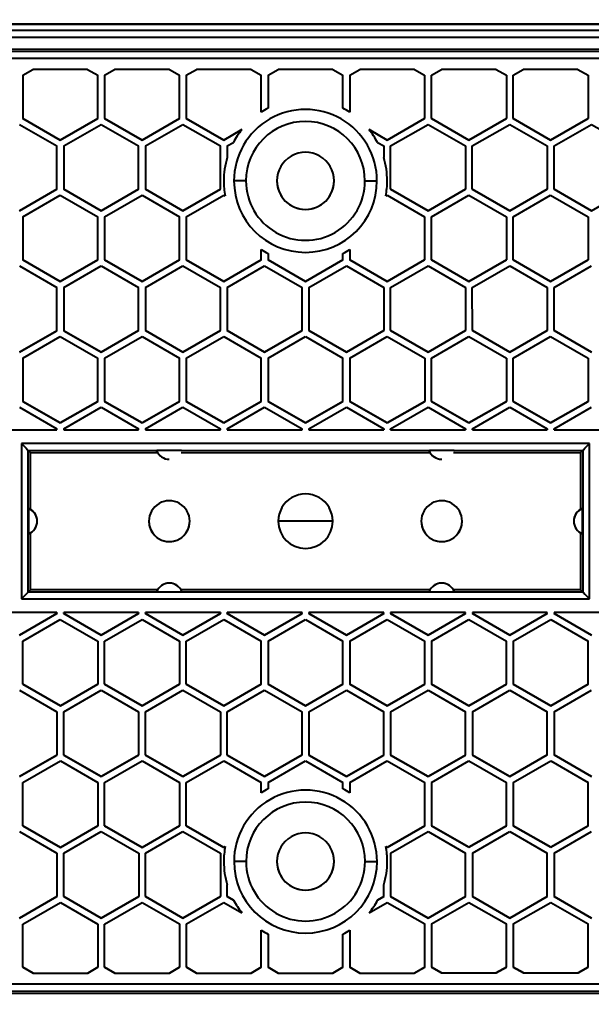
# Model space of a CAD drawing. Extents: x 4977 to 6105, y 0 to 827.
# Drawn here: x 5900.9 to 5942.9, y 347.8 to 419.4 of the extents above; entities that cross this region are included whole.
import ezdxf

# ---------------------------------------------------------------- set-up
doc = ezdxf.new("R2010")
doc.units = 0
doc.header["$LTSCALE"] = 10
doc.header["$MEASUREMENT"] = 0
doc.header["$PDMODE"] = 3
doc.header["$PDSIZE"] = -10
doc.layers.get('0').update_dxf_attribs({"linetype": 'CONTINUOUS'})
doc.layers.get('DEFPOINTS').update_dxf_attribs({"linetype": 'CONTINUOUS'})
doc.layers.add('1', color=7, linetype='CONTINUOUS')
doc.styles.add('Daelim Dimension', font='NanumGothic.ttf')
doc.dimstyles.new('DEFAULT', dxfattribs={"dimscale": 2, "dimtxt": 2, "dimasz": 2, "dimexe": 0, "dimexo": 2, "dimgap": 1, "dimtad": 1, "dimdec": 1, "dimzin": 9, "dimdsep": 46, "dimtxsty": 'Daelim Dimension', "dimcen": 0.5, "dimclrd": 252, "dimclre": 252, "dimclrt": 3, "dimadec": 1, "dimazin": 0, "dimtfac": 1, "dimtdec": 1, "dimtix": 1, "dimtmove": 0, "dimatfit": 3, "dimfxl": 0, "dimtolj": 1, "dimtzin": 1, "dimlwd": 9, "dimlwe": 9, "dimarcsym": 0})

# ---------------------------------------------------------------- blocks, each defined once
blk = doc.blocks.new('*D13')
at = {"color": 5, "lineweight": 9, "ltscale": 0.5}
for p, q in [((5862.926, 386.507), (5862.926, 442.629)), ((5866.926, 442.629), (5978.618, 442.629)), ((5982.618, 385.121), (5982.618, 442.629))]:
    blk.add_line(p, q, dxfattribs=at)
at = {"color": 5, "ltscale": 0.5}
for points in [[(5866.926, 443.296), (5866.926, 441.963), (5862.926, 442.629)], [(5978.618, 443.296), (5978.618, 441.963), (5982.618, 442.629)]]:
    blk.add_solid(points, dxfattribs=at)
at = {"layer": 'DEFPOINTS', "color": 0, "ltscale": 0.5}
for p in [(5982.618, 442.629), (5862.926, 382.507), (5982.618, 381.121)]:
    blk.add_point(p, dxfattribs=at)
at = {"color": 7, "lineweight": -3, "ltscale": 0.5, "insert": (5922.772, 450.051), "char_height": 10, "attachment_point": 5, "style": 'Daelim Dimension'}
blk.add_mtext('\\A1;120', dxfattribs=at)

msp = doc.modelspace()

# ---------------------------------------------------------------- linework, layer by layer
at = {"layer": '1', "color": 7, "linetype": 'Continuous', "lineweight": -3}
for p, q in [((6010.921, 419.031), (5832.917, 419.017)), ((5832.924, 419.013), (6010.924, 419.026)), ((6010.475, 418.582), (5833.363, 418.569)), ((5833.363, 418.069), (6010.475, 418.082)), ((5833.407, 417.2), (6010.432, 417.213)), ((6010.432, 417.034), (5833.406, 417.021)), ((5833.406, 416.523), (6010.432, 416.536)), ((5901.169, 415.276), (5901.911, 415.705)), ((5905.927, 415.705), (5901.911, 415.705)), ((5905.927, 415.705), (5906.669, 415.277)), ((5907.169, 415.277), (5907.911, 415.705)), ((5911.927, 415.706), (5907.911, 415.705)), ((5911.927, 415.706), (5912.669, 415.277)), ((5913.169, 415.277), (5913.911, 415.706)), ((5917.927, 415.706), (5913.911, 415.706)), ((5917.927, 415.706), (5918.669, 415.278)), ((5919.169, 415.278), (5919.911, 415.706)), ((5923.927, 415.706), (5919.911, 415.706)), ((5923.927, 415.706), (5924.669, 415.278)), ((5925.169, 415.278), (5925.911, 415.707)), ((5929.927, 415.707), (5925.911, 415.707)), ((5929.927, 415.707), (5930.669, 415.278)), ((5931.169, 415.279), (5931.911, 415.707)), ((5935.927, 415.707), (5931.911, 415.707)), ((5935.927, 415.707), (5936.669, 415.279)), ((5937.169, 415.279), (5937.911, 415.708)), ((5941.927, 415.708), (5937.911, 415.708)), ((5941.927, 415.708), (5942.669, 415.279)), ((5901.169, 415.276), (5901.17, 412.103)), ((5906.67, 412.104), (5906.669, 415.277)), ((5907.169, 415.277), (5907.17, 412.104)), ((5912.67, 412.104), (5912.669, 415.277)), ((5913.169, 415.277), (5913.17, 412.104)), ((5918.669, 412.563), (5918.669, 415.278)), ((5919.169, 415.278), (5919.169, 412.853)), ((5924.669, 412.853), (5924.669, 415.278)), ((5925.169, 415.278), (5925.169, 412.564)), ((5930.669, 415.278), (5930.67, 412.105)), ((5931.17, 412.105), (5931.169, 415.279)), ((5936.669, 415.279), (5936.67, 412.106)), ((5937.17, 412.106), (5937.169, 415.279)), ((5942.669, 415.279), (5942.67, 412.106)), ((5900.92, 411.67), (5903.67, 410.083)), ((5901.17, 412.103), (5903.92, 410.516)), ((5903.92, 410.516), (5901.17, 412.103)), ((5903.92, 410.516), (5906.67, 412.104)), ((5906.67, 412.104), (5903.92, 410.516)), ((5904.17, 410.083), (5906.92, 411.671)), ((5906.92, 411.671), (5909.67, 410.083)), ((5907.17, 412.104), (5909.92, 410.516)), ((5909.92, 410.516), (5907.17, 412.104)), ((5909.92, 410.516), (5912.67, 412.104)), ((5912.67, 412.104), (5909.92, 410.516)), ((5910.17, 410.083), (5912.92, 411.671)), ((5912.92, 411.671), (5915.67, 410.084)), ((5913.17, 412.104), (5915.92, 410.517)), ((5915.92, 410.517), (5913.17, 412.104)), ((5927.92, 410.518), (5930.67, 412.105)), ((5930.67, 412.105), (5927.92, 410.517)), ((5928.17, 410.084), (5930.92, 411.672)), ((5930.92, 411.672), (5933.67, 410.085)), ((5931.17, 412.105), (5933.92, 410.518)), ((5933.92, 410.518), (5931.17, 412.105)), ((5933.92, 410.518), (5936.67, 412.106)), ((5936.67, 412.106), (5933.92, 410.518)), ((5934.17, 410.085), (5936.92, 411.673)), ((5936.92, 411.673), (5939.67, 410.085)), ((5937.17, 412.106), (5939.92, 410.518)), ((5939.92, 410.518), (5937.17, 412.106)), ((5939.92, 410.518), (5942.67, 412.106)), ((5942.67, 412.106), (5939.92, 410.518)), ((5940.17, 410.085), (5942.92, 411.673)), ((5942.92, 411.673), (5945.67, 410.086)), ((5915.92, 410.517), (5917.246, 411.283)), ((5917.246, 411.282), (5915.92, 410.517)), ((5917.246, 411.282), (5917.246, 411.283)), ((5926.593, 411.283), (5927.92, 410.518)), ((5926.593, 411.283), (5926.593, 411.283)), ((5927.92, 410.517), (5926.593, 411.283)), ((5903.67, 406.907), (5903.67, 410.083)), ((5903.92, 410.516), (5903.92, 410.516)), ((5904.17, 410.083), (5904.17, 406.907)), ((5909.67, 406.908), (5909.67, 410.083)), ((5909.92, 410.516), (5909.92, 410.516)), ((5910.17, 410.083), (5910.17, 406.908)), ((5915.67, 406.908), (5915.67, 410.084)), ((5915.92, 410.517), (5915.92, 410.517)), ((5916.17, 410.084), (5916.628, 410.348)), ((5916.17, 410.084), (5916.17, 409.234)), ((5927.211, 410.349), (5927.67, 410.084)), ((5927.67, 410.084), (5927.67, 409.234)), ((5927.92, 410.517), (5927.92, 410.518)), ((5928.17, 406.909), (5928.17, 410.084)), ((5933.67, 410.085), (5933.67, 406.909)), ((5933.92, 410.518), (5933.92, 410.518)), ((5934.17, 406.909), (5934.17, 410.085)), ((5939.67, 410.085), (5939.67, 406.91)), ((5939.92, 410.518), (5939.92, 410.518)), ((5940.17, 406.91), (5940.17, 410.085)), ((5917.551, 407.521), (5916.67, 407.52)), ((5926.288, 407.521), (5927.17, 407.521)), ((5900.92, 405.319), (5903.67, 406.907)), ((5903.67, 406.907), (5900.92, 405.319)), ((5901.17, 404.886), (5903.92, 406.474)), ((5903.92, 406.474), (5906.67, 404.887)), ((5904.17, 406.907), (5906.92, 405.32)), ((5906.92, 405.32), (5904.17, 406.907)), ((5906.92, 405.32), (5909.67, 406.908)), ((5909.67, 406.908), (5906.92, 405.32)), ((5907.17, 404.887), (5909.92, 406.475)), ((5909.92, 406.475), (5912.67, 404.887)), ((5910.17, 406.908), (5912.92, 405.32)), ((5912.92, 405.32), (5910.17, 406.908)), ((5912.92, 405.32), (5915.67, 406.908)), ((5915.67, 406.908), (5912.92, 405.32)), ((5913.17, 404.887), (5915.92, 406.475)), ((5915.92, 406.475), (5916.022, 406.416)), ((5916.022, 406.416), (5916.022, 406.416)), ((5927.818, 406.417), (5927.92, 406.476)), ((5927.818, 406.417), (5927.818, 406.417)), ((5927.92, 406.476), (5930.67, 404.888)), ((5928.17, 406.909), (5930.92, 405.322)), ((5930.92, 405.322), (5928.17, 406.909)), ((5930.92, 405.322), (5933.67, 406.909)), ((5933.67, 406.909), (5930.92, 405.322)), ((5931.17, 404.889), (5933.92, 406.476)), ((5933.92, 406.476), (5936.67, 404.889)), ((5934.17, 406.91), (5936.92, 405.322)), ((5936.92, 405.322), (5934.17, 406.909)), ((5936.92, 405.322), (5939.67, 406.91)), ((5939.67, 406.91), (5936.92, 405.322)), ((5937.17, 404.889), (5939.92, 406.477)), ((5939.92, 406.477), (5942.67, 404.889)), ((5940.17, 406.91), (5942.92, 405.322)), ((5942.92, 405.322), (5940.17, 406.91)), ((5942.92, 405.322), (5945.67, 406.91)), ((5906.92, 405.32), (5906.92, 405.32)), ((5912.92, 405.32), (5912.92, 405.32)), ((5930.92, 405.322), (5930.92, 405.322)), ((5936.92, 405.322), (5936.92, 405.322)), ((5942.92, 405.322), (5942.92, 405.322)), ((5901.17, 404.886), (5901.17, 401.713)), ((5906.67, 401.714), (5906.67, 404.887)), ((5907.17, 404.887), (5907.17, 401.714)), ((5912.67, 401.714), (5912.67, 404.887)), ((5913.17, 404.887), (5913.17, 401.714)), ((5930.67, 404.888), (5930.67, 401.715)), ((5931.17, 401.715), (5931.17, 404.889)), ((5936.67, 404.889), (5936.67, 401.716)), ((5937.17, 401.716), (5937.17, 404.889)), ((5942.67, 404.889), (5942.67, 401.716)), ((5918.67, 402.476), (5918.67, 402.476)), ((5918.67, 401.714), (5918.67, 402.476)), ((5919.17, 402.187), (5919.17, 402.187)), ((5919.17, 402.187), (5919.17, 401.714)), ((5924.67, 402.188), (5924.67, 402.188)), ((5924.67, 401.713), (5924.67, 402.188)), ((5925.17, 402.477), (5925.17, 402.477)), ((5925.17, 402.477), (5925.17, 401.715)), ((5901.17, 401.713), (5903.92, 400.126)), ((5903.92, 400.126), (5901.17, 401.713)), ((5903.92, 400.126), (5906.67, 401.714)), ((5906.67, 401.714), (5903.92, 400.126)), ((5907.17, 401.714), (5909.92, 400.126)), ((5909.92, 400.126), (5907.17, 401.714)), ((5909.92, 400.126), (5912.67, 401.714)), ((5912.67, 401.714), (5909.92, 400.126)), ((5913.17, 401.714), (5915.92, 400.127)), ((5915.92, 400.127), (5913.17, 401.714)), ((5915.92, 400.127), (5918.67, 401.715)), ((5918.67, 401.714), (5915.92, 400.127)), ((5919.17, 401.715), (5921.922, 400.126)), ((5921.922, 400.126), (5919.17, 401.714)), ((5921.922, 400.126), (5924.67, 401.713)), ((5924.67, 401.713), (5921.922, 400.126)), ((5925.17, 401.715), (5927.92, 400.128)), ((5927.92, 400.127), (5925.17, 401.715)), ((5927.92, 400.128), (5930.67, 401.715)), ((5930.67, 401.715), (5927.92, 400.127)), ((5931.17, 401.715), (5933.92, 400.128)), ((5933.92, 400.128), (5931.17, 401.715)), ((5933.92, 400.128), (5936.67, 401.716)), ((5936.67, 401.716), (5933.92, 400.128)), ((5937.17, 401.716), (5939.92, 400.128)), ((5939.92, 400.128), (5937.17, 401.716)), ((5939.92, 400.128), (5942.67, 401.716)), ((5942.67, 401.716), (5939.92, 400.128)), ((5900.92, 401.28), (5903.67, 399.693)), ((5904.17, 399.693), (5906.92, 401.281)), ((5906.92, 401.281), (5909.67, 399.693)), ((5910.17, 399.693), (5912.92, 401.281)), ((5912.92, 401.281), (5915.67, 399.694)), ((5916.17, 399.694), (5918.92, 401.281)), ((5918.92, 401.281), (5921.67, 399.694)), ((5922.17, 399.692), (5924.922, 401.281)), ((5924.922, 401.281), (5927.67, 399.694)), ((5928.17, 399.694), (5930.92, 401.282)), ((5930.92, 401.282), (5933.67, 399.695)), ((5934.17, 399.695), (5936.92, 401.283)), ((5936.92, 401.283), (5939.67, 399.695)), ((5940.17, 399.695), (5942.92, 401.283)), ((5903.92, 400.126), (5903.92, 400.126)), ((5909.92, 400.126), (5909.92, 400.126)), ((5915.92, 400.127), (5915.92, 400.127)), ((5921.922, 400.126), (5921.922, 400.126)), ((5927.92, 400.127), (5927.92, 400.128)), ((5933.92, 400.128), (5933.92, 400.128)), ((5939.92, 400.128), (5939.92, 400.128)), ((5903.671, 396.517), (5903.67, 399.693)), ((5904.17, 399.693), (5904.171, 396.517)), ((5909.671, 396.518), (5909.67, 399.693)), ((5910.17, 399.693), (5910.171, 396.518)), ((5915.671, 396.518), (5915.67, 399.694)), ((5916.17, 399.694), (5916.171, 396.518)), ((5921.671, 396.519), (5921.67, 399.694)), ((5922.17, 399.692), (5922.171, 396.519)), ((5927.67, 399.694), (5927.671, 396.519)), ((5928.171, 396.519), (5928.17, 399.694)), ((5933.67, 399.695), (5933.671, 396.519)), ((5934.171, 396.519), (5934.17, 399.695)), ((5939.67, 399.695), (5939.671, 396.52)), ((5940.171, 396.52), (5940.17, 399.695)), ((5900.921, 394.929), (5903.671, 396.517)), ((5903.671, 396.517), (5900.921, 394.929)), ((5904.171, 396.517), (5906.921, 394.93)), ((5906.921, 394.93), (5904.171, 396.517)), ((5906.921, 394.93), (5909.671, 396.518)), ((5909.671, 396.518), (5906.921, 394.93)), ((5910.171, 396.518), (5912.921, 394.93)), ((5912.921, 394.93), (5910.171, 396.518)), ((5912.921, 394.93), (5915.671, 396.518)), ((5915.671, 396.518), (5912.921, 394.93)), ((5916.171, 396.518), (5918.921, 394.931)), ((5918.921, 394.931), (5916.171, 396.518)), ((5918.921, 394.931), (5921.671, 396.519)), ((5921.671, 396.519), (5918.921, 394.931)), ((5922.171, 396.519), (5924.921, 394.931)), ((5924.921, 394.931), (5922.171, 396.519)), ((5924.921, 394.931), (5927.671, 396.519)), ((5927.671, 396.519), (5924.921, 394.931)), ((5928.171, 396.519), (5930.921, 394.932)), ((5930.921, 394.932), (5928.171, 396.519)), ((5930.921, 394.932), (5933.671, 396.519)), ((5933.671, 396.519), (5930.921, 394.932)), ((5934.171, 396.52), (5936.921, 394.932)), ((5936.921, 394.932), (5934.171, 396.519)), ((5936.921, 394.932), (5939.671, 396.52)), ((5939.671, 396.52), (5936.921, 394.932)), ((5940.171, 396.52), (5942.921, 394.932)), ((5942.921, 394.932), (5940.171, 396.52)), ((5901.171, 394.496), (5903.921, 396.084)), ((5903.921, 396.084), (5906.671, 394.497)), ((5907.171, 394.497), (5909.921, 396.085)), ((5909.921, 396.085), (5912.671, 394.497)), ((5913.171, 394.497), (5915.921, 396.085)), ((5915.921, 396.085), (5918.671, 394.498)), ((5919.171, 394.498), (5921.921, 396.086)), ((5921.921, 396.086), (5924.671, 394.498)), ((5925.171, 394.498), (5927.921, 396.086)), ((5927.921, 396.086), (5930.671, 394.498)), ((5931.171, 394.499), (5933.921, 396.086)), ((5933.921, 396.086), (5936.671, 394.499)), ((5937.171, 394.499), (5939.921, 396.087)), ((5939.921, 396.087), (5942.671, 394.499)), ((5901.171, 394.496), (5901.171, 391.323)), ((5906.671, 391.324), (5906.671, 394.497)), ((5906.921, 394.93), (5906.921, 394.93)), ((5907.171, 394.497), (5907.171, 391.324)), ((5912.671, 391.324), (5912.671, 394.497)), ((5912.921, 394.93), (5912.921, 394.93)), ((5913.171, 394.497), (5913.171, 391.324)), ((5918.671, 391.324), (5918.671, 394.498)), ((5918.921, 394.931), (5918.921, 394.931)), ((5919.171, 394.498), (5919.171, 391.324)), ((5924.671, 391.323), (5924.671, 394.498)), ((5924.921, 394.931), (5924.921, 394.931)), ((5925.171, 394.498), (5925.171, 391.325)), ((5930.671, 394.498), (5930.671, 391.325)), ((5930.921, 394.932), (5930.921, 394.932)), ((5931.171, 391.325), (5931.171, 394.499)), ((5936.671, 394.499), (5936.671, 391.326)), ((5936.921, 394.932), (5936.921, 394.932)), ((5937.171, 391.326), (5937.171, 394.499)), ((5942.671, 394.499), (5942.671, 391.326)), ((5900.921, 390.89), (5903.671, 389.303)), ((5901.171, 391.323), (5903.921, 389.736)), ((5903.921, 389.736), (5901.171, 391.323)), ((5903.921, 389.736), (5906.671, 391.324)), ((5906.671, 391.324), (5903.921, 389.736)), ((5904.171, 389.303), (5906.921, 390.891)), ((5906.921, 390.891), (5909.671, 389.303)), ((5907.171, 391.324), (5909.921, 389.736)), ((5909.921, 389.736), (5907.171, 391.324)), ((5909.921, 389.736), (5912.671, 391.324)), ((5912.671, 391.324), (5909.921, 389.736)), ((5910.171, 389.303), (5912.921, 390.891)), ((5912.921, 390.891), (5915.671, 389.304)), ((5913.171, 391.324), (5915.921, 389.737)), ((5915.921, 389.737), (5913.171, 391.324)), ((5915.921, 389.737), (5918.671, 391.325)), ((5918.671, 391.324), (5915.921, 389.737)), ((5916.171, 389.304), (5918.921, 390.891)), ((5918.921, 390.891), (5921.671, 389.304)), ((5919.171, 391.325), (5921.923, 389.736)), ((5921.923, 389.736), (5919.171, 391.324)), ((5921.923, 389.736), (5924.671, 391.323)), ((5924.671, 391.323), (5921.923, 389.736)), ((5922.171, 389.302), (5924.923, 390.891)), ((5924.923, 390.891), (5927.671, 389.304)), ((5925.171, 391.325), (5927.921, 389.738)), ((5927.921, 389.737), (5925.171, 391.325)), ((5927.921, 389.738), (5930.671, 391.325)), ((5930.671, 391.325), (5927.921, 389.737)), ((5928.171, 389.304), (5930.921, 390.892)), ((5930.921, 390.892), (5933.671, 389.305)), ((5931.171, 391.325), (5933.921, 389.738)), ((5933.921, 389.738), (5931.171, 391.325)), ((5933.921, 389.738), (5936.671, 391.326)), ((5936.671, 391.326), (5933.921, 389.738)), ((5934.171, 389.305), (5936.921, 390.893)), ((5936.921, 390.893), (5939.671, 389.305)), ((5937.171, 391.326), (5939.921, 389.738)), ((5939.921, 389.738), (5937.171, 391.326)), ((5939.921, 389.738), (5942.671, 391.326)), ((5942.671, 391.326), (5939.921, 389.738)), ((5940.171, 389.305), (5942.921, 390.893)), ((5900.064, 389.226), (5903.671, 389.226)), ((5900.064, 389.226), (5903.671, 389.226)), ((5903.671, 389.226), (5903.671, 389.303)), ((5903.921, 389.736), (5903.921, 389.736)), ((5904.171, 389.303), (5904.171, 389.226)), ((5904.171, 389.226), (5909.671, 389.226)), ((5904.171, 389.226), (5909.671, 389.226)), ((5909.671, 389.226), (5909.671, 389.303)), ((5909.921, 389.736), (5909.921, 389.736)), ((5910.171, 389.303), (5910.171, 389.226)), ((5910.171, 389.226), (5915.671, 389.227)), ((5910.171, 389.226), (5915.671, 389.227)), ((5915.671, 389.227), (5915.671, 389.304)), ((5915.921, 389.737), (5915.921, 389.737)), ((5916.171, 389.304), (5916.171, 389.227)), ((5916.171, 389.227), (5921.671, 389.227)), ((5916.171, 389.227), (5921.671, 389.227)), ((5921.671, 389.227), (5921.671, 389.304)), ((5921.923, 389.736), (5921.923, 389.736)), ((5922.171, 389.302), (5922.171, 389.227)), ((5922.171, 389.227), (5927.671, 389.228)), ((5922.171, 389.227), (5927.671, 389.228)), ((5927.671, 389.304), (5927.671, 389.228)), ((5927.921, 389.737), (5927.921, 389.738)), ((5928.171, 389.228), (5928.171, 389.304)), ((5928.171, 389.228), (5933.671, 389.228)), ((5928.171, 389.228), (5933.671, 389.228)), ((5933.671, 389.305), (5933.671, 389.228)), ((5933.921, 389.738), (5933.921, 389.738)), ((5934.171, 389.228), (5934.171, 389.305)), ((5934.171, 389.228), (5939.671, 389.229)), ((5934.171, 389.228), (5939.671, 389.229)), ((5939.671, 389.305), (5939.671, 389.229)), ((5939.921, 389.738), (5939.921, 389.738)), ((5940.171, 389.229), (5940.171, 389.305)), ((5940.171, 389.229), (5943.778, 389.229)), ((5940.171, 389.229), (5943.778, 389.229)), ((5942.778, 388.229), (5901.064, 388.226)), ((5901.064, 388.226), (5901.065, 376.811)), ((5942.779, 376.814), (5942.778, 388.229)), ((5901.564, 387.726), (5942.279, 387.729)), ((5901.721, 387.57), (5901.564, 387.726)), ((5901.565, 377.311), (5901.564, 387.726)), ((5901.721, 387.57), (5911.055, 387.571)), ((5901.722, 383.386), (5901.721, 387.57)), ((5912.787, 387.571), (5931.054, 387.572)), ((5932.787, 387.572), (5942.121, 387.573)), ((5942.121, 387.573), (5942.279, 387.729)), ((5942.121, 387.573), (5942.122, 383.389)), ((5942.279, 387.729), (5942.279, 377.315)), ((5902.222, 382.519), (5902.222, 382.52)), ((5941.622, 382.523), (5941.622, 382.522)), ((5901.722, 377.47), (5901.722, 381.653)), ((5942.122, 381.656), (5942.122, 377.473)), ((5901.722, 377.47), (5901.565, 377.311)), ((5942.279, 377.315), (5901.565, 377.311)), ((5911.056, 377.471), (5901.722, 377.47)), ((5931.056, 377.472), (5912.788, 377.471)), ((5942.122, 377.473), (5932.788, 377.472)), ((5942.122, 377.473), (5942.279, 377.315)), ((5901.065, 376.811), (5942.779, 376.815)), ((5901.065, 376.811), (5942.779, 376.814)), ((5903.672, 375.812), (5900.065, 375.811)), ((5900.922, 374.147), (5903.672, 375.735)), ((5903.672, 375.735), (5900.922, 374.147)), ((5903.672, 375.812), (5903.672, 375.735)), ((5904.172, 375.735), (5904.172, 375.812)), ((5909.672, 375.812), (5904.172, 375.812)), ((5904.172, 375.735), (5906.922, 374.147)), ((5906.922, 374.147), (5904.172, 375.735)), ((5906.922, 374.147), (5909.672, 375.735)), ((5909.672, 375.735), (5906.922, 374.147)), ((5909.672, 375.812), (5909.672, 375.735)), ((5910.172, 375.735), (5910.172, 375.812)), ((5915.672, 375.812), (5910.172, 375.812)), ((5910.172, 375.735), (5912.922, 374.148)), ((5912.922, 374.148), (5910.172, 375.735)), ((5912.922, 374.148), (5915.672, 375.736)), ((5915.672, 375.736), (5912.922, 374.148)), ((5915.672, 375.812), (5915.672, 375.736)), ((5916.172, 375.736), (5916.172, 375.813)), ((5921.672, 375.813), (5916.172, 375.813)), ((5916.172, 375.736), (5918.92, 374.15)), ((5918.92, 374.149), (5916.172, 375.736)), ((5918.92, 374.15), (5921.672, 375.739)), ((5921.672, 375.739), (5918.92, 374.149)), ((5921.672, 375.739), (5921.672, 375.813)), ((5922.172, 375.813), (5922.172, 375.736)), ((5927.672, 375.813), (5922.172, 375.813)), ((5922.172, 375.736), (5924.922, 374.149)), ((5924.922, 374.149), (5922.172, 375.736)), ((5924.922, 374.149), (5927.672, 375.737)), ((5927.672, 375.737), (5924.922, 374.149)), ((5927.672, 375.737), (5927.672, 375.813)), ((5933.672, 375.814), (5928.172, 375.813)), ((5928.172, 375.813), (5928.172, 375.737)), ((5928.172, 375.737), (5930.922, 374.149)), ((5930.922, 374.149), (5928.172, 375.737)), ((5930.922, 374.149), (5933.672, 375.737)), ((5933.672, 375.737), (5930.922, 374.149)), ((5933.672, 375.737), (5933.672, 375.814)), ((5934.172, 375.814), (5934.172, 375.737)), ((5939.672, 375.814), (5934.172, 375.814)), ((5934.172, 375.737), (5936.922, 374.15)), ((5936.922, 374.15), (5934.172, 375.737)), ((5936.922, 374.15), (5939.672, 375.738)), ((5939.672, 375.738), (5936.922, 374.15)), ((5939.672, 375.738), (5939.672, 375.814)), ((5943.779, 375.815), (5940.172, 375.814)), ((5940.172, 375.814), (5940.172, 375.738)), ((5940.172, 375.738), (5942.922, 374.15)), ((5942.922, 374.15), (5940.172, 375.738)), ((5901.172, 373.714), (5903.922, 375.302)), ((5903.922, 375.302), (5906.672, 373.714)), ((5907.172, 373.714), (5909.922, 375.302)), ((5909.922, 375.302), (5912.672, 373.715)), ((5913.172, 373.715), (5915.922, 375.303)), ((5915.922, 375.303), (5918.672, 373.715)), ((5919.172, 373.718), (5921.92, 375.304)), ((5921.92, 375.304), (5924.672, 373.716)), ((5925.172, 373.716), (5927.922, 375.304)), ((5927.922, 375.304), (5930.672, 373.716)), ((5931.172, 373.716), (5933.922, 375.304)), ((5933.922, 375.304), (5936.672, 373.717)), ((5937.172, 373.717), (5939.922, 375.305)), ((5939.922, 375.305), (5942.672, 373.717)), ((5901.173, 370.541), (5901.172, 373.714)), ((5906.672, 373.714), (5906.673, 370.541)), ((5906.922, 374.147), (5906.922, 374.147)), ((5907.173, 370.541), (5907.172, 373.714)), ((5912.672, 373.715), (5912.673, 370.542)), ((5912.922, 374.148), (5912.922, 374.148)), ((5913.173, 370.542), (5913.172, 373.715)), ((5918.673, 370.542), (5918.672, 373.715)), ((5918.92, 374.149), (5918.92, 374.15)), ((5919.172, 373.718), (5919.173, 370.542)), ((5924.673, 370.543), (5924.672, 373.716)), ((5924.922, 374.149), (5924.922, 374.149)), ((5925.172, 373.716), (5925.173, 370.543)), ((5930.673, 370.543), (5930.672, 373.716)), ((5930.922, 374.149), (5930.922, 374.149)), ((5931.172, 373.716), (5931.173, 370.543)), ((5936.673, 370.543), (5936.672, 373.717)), ((5936.922, 374.15), (5936.922, 374.15)), ((5937.172, 373.717), (5937.173, 370.544)), ((5942.673, 370.544), (5942.672, 373.717)), ((5900.923, 370.108), (5903.673, 368.52)), ((5901.173, 370.541), (5903.923, 368.953)), ((5903.923, 368.953), (5901.173, 370.541)), ((5903.923, 368.953), (5906.673, 370.541)), ((5906.673, 370.541), (5903.923, 368.953)), ((5904.173, 368.52), (5906.923, 370.108)), ((5906.923, 370.108), (5909.673, 368.521)), ((5907.173, 370.541), (5909.923, 368.954)), ((5909.923, 368.954), (5907.173, 370.541)), ((5909.923, 368.954), (5912.673, 370.542)), ((5912.673, 370.542), (5909.923, 368.954)), ((5910.173, 368.521), (5912.923, 370.109)), ((5912.923, 370.109), (5915.673, 368.521)), ((5913.173, 370.542), (5915.923, 368.954)), ((5915.923, 368.954), (5913.173, 370.542)), ((5915.923, 368.954), (5918.673, 370.542)), ((5918.673, 370.542), (5915.923, 368.954)), ((5916.173, 368.521), (5918.923, 370.109)), ((5918.923, 370.109), (5921.673, 368.522)), ((5919.173, 370.542), (5921.923, 368.955)), ((5921.923, 368.955), (5919.173, 370.542)), ((5921.923, 368.955), (5924.673, 370.543)), ((5924.673, 370.543), (5921.923, 368.955)), ((5922.173, 368.522), (5924.923, 370.11)), ((5924.923, 370.11), (5927.673, 368.522)), ((5925.173, 370.543), (5927.923, 368.955)), ((5927.923, 368.955), (5925.173, 370.543)), ((5927.923, 368.955), (5930.673, 370.543)), ((5930.673, 370.543), (5927.923, 368.955)), ((5928.173, 368.522), (5930.923, 370.11)), ((5930.923, 370.11), (5933.673, 368.523)), ((5931.173, 370.543), (5933.923, 368.956)), ((5933.923, 368.956), (5931.173, 370.543)), ((5933.923, 368.956), (5936.673, 370.544)), ((5936.673, 370.543), (5933.923, 368.956)), ((5934.173, 368.523), (5936.923, 370.111)), ((5936.923, 370.111), (5939.673, 368.523)), ((5937.173, 370.544), (5939.923, 368.956)), ((5939.923, 368.956), (5937.173, 370.544)), ((5939.923, 368.956), (5942.673, 370.544)), ((5942.673, 370.544), (5939.923, 368.956)), ((5940.173, 368.523), (5942.923, 370.111)), ((5903.673, 368.52), (5903.673, 365.345)), ((5903.923, 368.953), (5903.923, 368.953)), ((5904.173, 365.345), (5904.173, 368.52)), ((5909.673, 368.521), (5909.673, 365.345)), ((5909.923, 368.954), (5909.923, 368.954)), ((5910.173, 365.345), (5910.173, 368.521)), ((5915.673, 368.521), (5915.673, 365.346)), ((5915.923, 368.954), (5915.923, 368.954)), ((5916.173, 365.346), (5916.173, 368.521)), ((5921.673, 365.349), (5921.673, 368.522)), ((5921.923, 368.955), (5921.923, 368.955)), ((5922.173, 368.522), (5922.173, 365.346)), ((5927.673, 365.347), (5927.673, 368.522)), ((5927.923, 368.955), (5927.923, 368.955)), ((5928.173, 368.522), (5928.173, 365.347)), ((5933.673, 365.347), (5933.673, 368.523)), ((5933.923, 368.956), (5933.923, 368.956)), ((5934.173, 368.523), (5934.173, 365.347)), ((5939.673, 365.348), (5939.673, 368.523)), ((5939.923, 368.956), (5939.923, 368.956)), ((5940.173, 368.523), (5940.173, 365.348)), ((5900.923, 363.757), (5903.673, 365.345)), ((5903.673, 365.345), (5900.923, 363.757)), ((5901.173, 363.324), (5903.923, 364.912)), ((5903.923, 364.912), (5906.673, 363.324)), ((5904.173, 365.345), (5906.923, 363.757)), ((5906.923, 363.757), (5904.173, 365.345)), ((5906.923, 363.757), (5909.673, 365.345)), ((5909.673, 365.345), (5906.923, 363.757)), ((5907.173, 363.324), (5909.923, 364.912)), ((5909.923, 364.912), (5912.673, 363.325)), ((5910.173, 365.345), (5912.923, 363.758)), ((5912.923, 363.758), (5910.173, 365.345)), ((5912.923, 363.758), (5915.673, 365.346)), ((5915.673, 365.346), (5912.923, 363.758)), ((5913.173, 363.325), (5915.923, 364.913)), ((5915.923, 364.913), (5918.673, 363.325)), ((5916.173, 365.346), (5918.921, 363.76)), ((5918.921, 363.759), (5916.173, 365.346)), ((5918.921, 363.76), (5921.673, 365.349)), ((5921.673, 365.349), (5918.921, 363.759)), ((5919.173, 363.328), (5921.921, 364.914)), ((5921.921, 364.914), (5924.673, 363.326)), ((5922.173, 365.346), (5924.923, 363.759)), ((5924.923, 363.759), (5922.173, 365.346)), ((5924.923, 363.759), (5927.673, 365.347)), ((5927.673, 365.347), (5924.923, 363.759)), ((5925.173, 363.326), (5927.923, 364.914)), ((5927.923, 364.914), (5930.673, 363.326)), ((5928.173, 365.347), (5930.923, 363.759)), ((5930.923, 363.759), (5928.173, 365.347)), ((5930.923, 363.759), (5933.673, 365.347)), ((5933.673, 365.347), (5930.923, 363.759)), ((5931.173, 363.326), (5933.923, 364.914)), ((5933.923, 364.914), (5936.673, 363.327)), ((5934.173, 365.347), (5936.923, 363.76)), ((5936.923, 363.76), (5934.173, 365.347)), ((5936.923, 363.76), (5939.673, 365.348)), ((5939.673, 365.348), (5936.923, 363.76)), ((5937.173, 363.327), (5939.923, 364.915)), ((5939.923, 364.915), (5942.673, 363.327)), ((5940.173, 365.348), (5942.923, 363.76)), ((5942.923, 363.76), (5940.173, 365.348)), ((5906.923, 363.757), (5906.923, 363.757)), ((5912.923, 363.758), (5912.923, 363.758)), ((5918.921, 363.759), (5918.921, 363.76)), ((5924.923, 363.759), (5924.923, 363.759)), ((5930.923, 363.759), (5930.923, 363.759)), ((5936.923, 363.76), (5936.923, 363.76)), ((5901.173, 360.151), (5901.173, 363.324)), ((5906.673, 363.324), (5906.673, 360.151)), ((5907.173, 360.151), (5907.173, 363.324)), ((5912.673, 363.325), (5912.673, 360.152)), ((5913.173, 360.152), (5913.173, 363.325)), ((5918.673, 362.563), (5918.673, 363.325)), ((5919.173, 363.328), (5919.173, 362.853)), ((5924.673, 362.853), (5924.673, 363.326)), ((5925.173, 363.326), (5925.173, 362.564)), ((5930.673, 360.153), (5930.673, 363.326)), ((5931.173, 363.326), (5931.173, 360.153)), ((5936.673, 360.153), (5936.673, 363.327)), ((5937.173, 363.327), (5937.173, 360.154)), ((5942.673, 360.154), (5942.673, 363.327)), ((5901.173, 360.151), (5903.923, 358.563)), ((5903.923, 358.563), (5901.173, 360.151)), ((5903.923, 358.563), (5906.673, 360.151)), ((5906.673, 360.151), (5903.923, 358.563)), ((5907.173, 360.151), (5909.923, 358.564)), ((5909.923, 358.564), (5907.173, 360.151)), ((5909.923, 358.564), (5912.673, 360.152)), ((5912.673, 360.152), (5909.923, 358.564)), ((5913.173, 360.152), (5915.923, 358.564)), ((5915.923, 358.564), (5913.173, 360.152)), ((5927.923, 358.565), (5930.673, 360.153)), ((5930.673, 360.153), (5927.923, 358.565)), ((5931.173, 360.153), (5933.923, 358.566)), ((5933.923, 358.566), (5931.173, 360.153)), ((5933.923, 358.566), (5936.673, 360.154)), ((5936.673, 360.153), (5933.923, 358.566)), ((5937.173, 360.154), (5939.923, 358.566)), ((5939.923, 358.566), (5937.173, 360.154)), ((5939.923, 358.566), (5942.673, 360.154)), ((5942.673, 360.154), (5939.923, 358.566)), ((5900.923, 359.718), (5903.674, 358.13)), ((5904.174, 358.13), (5906.923, 359.718)), ((5906.923, 359.718), (5909.674, 358.131)), ((5910.174, 358.131), (5912.923, 359.719)), ((5912.923, 359.719), (5915.674, 358.131)), ((5928.174, 358.132), (5930.923, 359.72)), ((5930.923, 359.72), (5933.674, 358.133)), ((5934.174, 358.133), (5936.923, 359.721)), ((5936.923, 359.721), (5939.674, 358.133)), ((5940.174, 358.133), (5942.923, 359.721)), ((5903.923, 358.563), (5903.923, 358.563)), ((5909.923, 358.564), (5909.923, 358.564)), ((5915.923, 358.564), (5916.026, 358.623)), ((5916.026, 358.623), (5915.923, 358.564)), ((5915.923, 358.564), (5915.923, 358.564)), ((5916.026, 358.623), (5916.026, 358.623)), ((5927.821, 358.624), (5927.923, 358.565)), ((5927.821, 358.624), (5927.821, 358.624)), ((5927.923, 358.565), (5927.821, 358.624)), ((5927.923, 358.565), (5927.923, 358.565)), ((5933.923, 358.566), (5933.923, 358.566)), ((5939.923, 358.566), (5939.923, 358.566)), ((5903.674, 358.13), (5903.674, 354.955)), ((5904.174, 354.955), (5904.174, 358.13)), ((5909.674, 358.131), (5909.674, 354.955)), ((5910.174, 354.955), (5910.174, 358.131)), ((5915.674, 358.131), (5915.674, 354.956)), ((5928.174, 358.132), (5928.174, 354.957)), ((5933.674, 354.957), (5933.674, 358.133)), ((5934.174, 358.133), (5934.174, 354.957)), ((5939.674, 354.958), (5939.674, 358.133)), ((5940.174, 358.133), (5940.174, 354.958)), ((5917.555, 357.521), (5916.674, 357.52)), ((5926.292, 357.521), (5927.174, 357.521)), ((5916.174, 355.806), (5916.174, 355.806)), ((5916.174, 354.956), (5916.174, 355.806)), ((5927.674, 355.807), (5927.674, 355.807)), ((5927.674, 354.957), (5927.674, 355.807)), ((5900.924, 353.367), (5903.674, 354.955)), ((5903.674, 354.955), (5900.924, 353.367)), ((5904.174, 354.955), (5906.924, 353.367)), ((5906.924, 353.367), (5904.174, 354.955)), ((5906.924, 353.367), (5909.674, 354.955)), ((5909.674, 354.955), (5906.924, 353.367)), ((5910.174, 354.955), (5912.924, 353.368)), ((5912.924, 353.368), (5910.174, 354.955)), ((5912.924, 353.368), (5915.674, 354.956)), ((5915.674, 354.956), (5912.924, 353.368)), ((5916.174, 354.956), (5916.632, 354.691)), ((5916.632, 354.691), (5916.174, 354.956)), ((5927.215, 354.692), (5927.674, 354.957)), ((5927.674, 354.957), (5927.215, 354.692)), ((5928.174, 354.957), (5930.924, 353.369)), ((5930.924, 353.369), (5928.174, 354.957)), ((5930.924, 353.369), (5933.674, 354.957)), ((5933.674, 354.957), (5930.924, 353.369)), ((5934.174, 354.957), (5936.924, 353.37)), ((5936.924, 353.37), (5934.174, 354.957)), ((5936.924, 353.37), (5939.674, 354.958)), ((5939.674, 354.958), (5936.924, 353.37)), ((5940.174, 354.958), (5942.924, 353.37)), ((5942.924, 353.37), (5940.174, 354.958)), ((5901.174, 352.934), (5903.924, 354.522)), ((5903.924, 354.522), (5906.674, 352.934)), ((5907.174, 352.934), (5909.924, 354.522)), ((5909.924, 354.522), (5912.674, 352.935)), ((5913.174, 352.935), (5915.924, 354.523)), ((5915.924, 354.523), (5917.25, 353.757)), ((5916.632, 354.691), (5916.632, 354.691)), ((5926.597, 353.758), (5927.924, 354.524)), ((5927.215, 354.692), (5927.215, 354.692)), ((5927.924, 354.524), (5930.674, 352.936)), ((5931.174, 352.936), (5933.924, 354.524)), ((5933.924, 354.524), (5936.674, 352.937)), ((5937.174, 352.937), (5939.924, 354.525)), ((5939.924, 354.525), (5942.674, 352.937)), ((5917.25, 353.757), (5917.25, 353.757)), ((5926.597, 353.758), (5926.597, 353.758)), ((5901.174, 349.761), (5901.174, 352.934)), ((5906.674, 352.934), (5906.674, 349.761)), ((5906.924, 353.367), (5906.924, 353.367)), ((5907.174, 349.761), (5907.174, 352.934)), ((5912.674, 352.935), (5912.674, 349.762)), ((5912.924, 353.368), (5912.924, 353.368)), ((5913.174, 349.762), (5913.174, 352.935)), ((5930.674, 349.763), (5930.674, 352.936)), ((5930.924, 353.369), (5930.924, 353.369)), ((5931.174, 352.936), (5931.174, 349.763)), ((5936.674, 349.763), (5936.674, 352.937)), ((5936.924, 353.37), (5936.924, 353.37)), ((5937.174, 352.937), (5937.174, 349.764)), ((5942.674, 349.764), (5942.674, 352.937)), ((5918.674, 352.476), (5918.674, 352.476)), ((5918.674, 349.762), (5918.674, 352.476)), ((5919.174, 352.187), (5919.174, 352.187)), ((5919.174, 352.187), (5919.174, 349.762)), ((5924.674, 352.188), (5924.674, 352.188)), ((5924.674, 349.763), (5924.674, 352.188)), ((5925.174, 352.477), (5925.174, 352.477)), ((5925.174, 352.477), (5925.174, 349.763)), ((5901.174, 349.761), (5901.916, 349.332)), ((5901.916, 349.332), (5901.174, 349.761)), ((5901.916, 349.332), (5905.932, 349.333)), ((5901.916, 349.332), (5905.932, 349.333)), ((5901.916, 349.332), (5901.916, 349.332)), ((5905.932, 349.333), (5906.674, 349.761)), ((5906.674, 349.761), (5905.932, 349.333)), ((5905.932, 349.333), (5905.932, 349.333)), ((5907.174, 349.761), (5907.916, 349.333)), ((5907.916, 349.333), (5907.174, 349.761)), ((5907.916, 349.333), (5911.932, 349.333)), ((5907.916, 349.333), (5907.916, 349.333)), ((5907.916, 349.333), (5911.932, 349.333)), ((5911.932, 349.333), (5912.674, 349.762)), ((5912.674, 349.762), (5911.932, 349.333)), ((5911.932, 349.333), (5911.932, 349.333)), ((5913.174, 349.762), (5913.916, 349.333)), ((5913.916, 349.333), (5913.174, 349.762)), ((5913.916, 349.333), (5917.932, 349.334)), ((5913.916, 349.333), (5917.932, 349.334)), ((5913.916, 349.333), (5913.916, 349.333)), ((5917.932, 349.334), (5918.674, 349.762)), ((5918.674, 349.762), (5917.932, 349.334)), ((5917.932, 349.334), (5917.932, 349.334)), ((5919.174, 349.762), (5919.916, 349.334)), ((5919.916, 349.334), (5919.174, 349.762)), ((5919.916, 349.334), (5923.932, 349.334)), ((5919.916, 349.334), (5919.916, 349.334)), ((5919.916, 349.334), (5923.932, 349.334)), ((5923.932, 349.334), (5924.674, 349.763)), ((5924.674, 349.763), (5923.932, 349.334)), ((5923.932, 349.334), (5923.932, 349.334)), ((5925.174, 349.763), (5925.916, 349.334)), ((5925.916, 349.334), (5925.174, 349.763)), ((5925.916, 349.334), (5929.932, 349.335)), ((5925.916, 349.334), (5925.916, 349.334)), ((5925.916, 349.334), (5929.932, 349.334)), ((5929.932, 349.335), (5930.674, 349.763)), ((5930.674, 349.763), (5929.932, 349.334)), ((5929.932, 349.334), (5929.932, 349.335)), ((5931.174, 349.763), (5931.916, 349.335)), ((5931.916, 349.335), (5931.174, 349.763)), ((5931.916, 349.335), (5935.932, 349.335)), ((5931.916, 349.335), (5931.916, 349.335)), ((5931.916, 349.335), (5935.932, 349.335)), ((5935.932, 349.335), (5936.674, 349.764)), ((5936.674, 349.763), (5935.932, 349.335)), ((5935.932, 349.335), (5935.932, 349.335)), ((5937.174, 349.764), (5937.916, 349.335)), ((5937.916, 349.335), (5937.174, 349.764)), ((5937.916, 349.335), (5941.932, 349.335)), ((5937.916, 349.335), (5937.916, 349.335)), ((5937.916, 349.335), (5941.932, 349.335)), ((5941.932, 349.335), (5942.674, 349.764)), ((5942.674, 349.764), (5941.932, 349.335)), ((5941.932, 349.335), (5941.932, 349.335)), ((6010.437, 348.517), (5833.412, 348.504)), ((5833.412, 348.006), (6010.437, 348.019)), ((6010.437, 347.841), (5833.412, 347.828))]:
    msp.add_line(p, q, dxfattribs=at)
for centre in [(5911.921, 388.07), (5931.921, 388.071)]:
    msp.add_arc(centre, 1, 201.66354, 270.00427, dxfattribs=at)
for centre, major_axis, ratio, start_param, end_param in [((5921.92, 407.52), (-5.25, 0), 1, 3.141667, 6.28326), ((5921.92, 407.52), (-6, 0), 1, 5.188583, 5.284882), ((5921.92, 407.52), (-6, 0), 1, 4.140045, 4.236344), ((5921.92, 407.521), (4.368, 0), 1, 0.000075, 3.141667), ((5921.92, 407.52), (-6, 0), 1, 5.605412, 5.792336), ((5921.92, 407.52), (-6, 0), 1, 3.632591, 3.819515), ((5921.92, 407.521), (-2.1, 0), 1, 3.141667, 6.28326), ((5921.92, 407.52), (-6, 0), 1, 5.993573, 6.28326), ((5921.92, 407.52), (-6, 0), 1, 3.141667, 3.431354), ((5921.92, 407.52), (6, 0), 1, 3.141667, 3.326668), ((5921.92, 407.52), (-6, 0), 1, 0.000075, 0.185075), ((5921.92, 407.52), (-5.25, 0), 1, 0.000075, 3.141667), ((5921.92, 407.521), (4.368, 0), 1, 3.141667, 6.28326), ((5921.92, 407.522), (2.1, 0), 1, 3.141667, 6.28326), ((5921.92, 407.521), (-2.1, 0), 1, 0.000075, 3.141667), ((5921.92, 407.52), (6, 0), 1, 6.098259, 6.28326), ((5921.92, 407.52), (-6, 0), 1, 2.956666, 3.141667), ((5921.92, 407.52), (6, 0), 1, 4.140045, 4.236344), ((5921.92, 407.52), (-6, 0), 1, 0.998452, 1.094752), ((5921.92, 407.52), (6, 0), 1, 5.188583, 5.284882), ((5921.92, 407.52), (-6, 0), 1, 2.04699, 2.143289), ((5901.064, 388.226), (-0.5, 0.5), 0.000067, 1.570864, 3.124186), ((5942.778, 388.229), (0.5, 0.5), 0.000067, 3.158999, 4.712322), ((5911.921, 387.701), (0.929, 0), 0.017317, 6.2807, 9.431709), ((5931.921, 387.702), (0.929, 0), 0.017317, 6.2807, 9.431709), ((5921.922, 382.521), (-2, 0), 1, 3.141667, 6.28326), ((5911.922, 382.521), (-1.5, 0), 1, 3.141667, 6.28326), ((5931.922, 382.522), (-1.5, 0), 1, 3.141667, 6.28326), ((5901.591, 382.519), (0, 0.929), 0.017452, 6.280724, 7.854117), ((5901.222, 382.519), (1, 0), 1, 0.000075, 1.193098), ((5901.222, 382.516), (0.708, 0.711), 0.992298, 0.263752, 0.4094), ((5901.222, 382.52), (-1, 0), 1, 3.141667, 4.188865), ((5942.622, 382.522), (1, 0), 1, 1.948897, 3.141667), ((5942.622, 382.523), (-1, 0), 1, 5.236062, 6.28326), ((5942.253, 382.522), (0, -0.929), 0.017452, 1.570661, 3.148388), ((5901.591, 382.519), (0, 0.929), 0.017452, 1.570931, 3.148658), ((5901.222, 382.519), (1, 0), 1, 5.09049, 6.28326), ((5911.922, 382.521), (1.5, 0), 1, 3.141667, 6.28326), ((5911.922, 382.521), (-1.5, 0), 1, 0.000075, 3.141667), ((5921.922, 382.521), (2.5, 0), 0.000135, 1.570796, 2.498092), ((5921.922, 382.521), (-2, 0), 1, 0.000075, 3.141667), ((5921.922, 382.521), (-2.5, 0), 0.000135, 3.785094, 4.712389), ((5931.922, 382.522), (1.5, 0), 1, 3.141667, 6.28326), ((5931.922, 382.522), (-1.5, 0), 1, 0.000075, 3.141667), ((5942.622, 382.522), (1, 0), 1, 3.141667, 4.33469), ((5942.253, 382.522), (0, -0.929), 0.017452, 6.280454, 7.853847), ((5911.922, 376.97), (1, 0), 1, 0.378101, 2.764014), ((5911.922, 376.971), (-1, 0), 1, 3.665266, 5.759661), ((5931.922, 376.971), (1, 0), 1, 0.378101, 2.764014), ((5931.922, 376.972), (-1, 0), 1, 3.665266, 5.759661), ((5901.065, 376.812), (0.5, 0.5), 0.000067, 4.712321, 6.265644), ((5911.922, 377.339), (-0.929, 0), 0.017587, 6.280699, 9.431709), ((5911.922, 376.967), (0, 1.008), 0.992327, 1.047217, 1.192866), ((5931.922, 377.34), (-0.929, 0), 0.017587, 6.280699, 9.431709), ((5931.922, 376.968), (0, 1.008), 0.992327, 1.047216, 1.192866), ((5942.779, 376.815), (-0.5, 0.5), 0.000067, 0.017541, 1.570864), ((5921.924, 357.52), (-5.25, 0), 1, 3.141667, 6.28326), ((5921.924, 357.52), (-6, 0), 1, 5.188583, 5.284882), ((5921.924, 357.52), (-6, 0), 1, 4.140045, 4.236344), ((5921.924, 357.521), (4.368, 0), 1, 0.000075, 3.141667), ((5921.924, 357.521), (-2.1, 0), 1, 3.141667, 6.28326), ((5921.924, 357.52), (-6, 0), 1, 6.098259, 6.28326), ((5921.924, 357.52), (-6, 0), 1, 3.141667, 3.326668), ((5921.924, 357.52), (6, 0), 1, 3.141667, 3.431354), ((5921.924, 357.52), (-6, 0), 1, 0.000075, 0.289761), ((5921.924, 357.52), (-5.25, 0), 1, 0.000075, 3.141667), ((5921.924, 357.521), (4.368, 0), 1, 3.141667, 6.28326), ((5921.924, 357.522), (2.1, 0), 1, 3.141667, 6.28326), ((5921.924, 357.521), (-2.1, 0), 1, 0.000075, 3.141667), ((5921.924, 357.52), (6, 0), 1, 5.993573, 6.28326), ((5921.924, 357.52), (-6, 0), 1, 2.85198, 3.141667), ((5921.924, 357.52), (6, 0), 1, 3.632591, 3.819515), ((5921.924, 357.52), (-6, 0), 1, 0.490999, 0.677922), ((5921.924, 357.52), (6, 0), 1, 5.605412, 5.792336), ((5921.924, 357.52), (-6, 0), 1, 2.46382, 2.650743), ((5921.924, 357.52), (6, 0), 1, 4.140045, 4.236344), ((5921.924, 357.52), (-6, 0), 1, 0.998452, 1.094752), ((5921.924, 357.52), (6, 0), 1, 5.188583, 5.284882), ((5921.924, 357.52), (-6, 0), 1, 2.04699, 2.143289)]:
    msp.add_ellipse(centre, major_axis=major_axis, ratio=ratio, start_param=start_param, end_param=end_param, dxfattribs=at)
for points in [[(5942.122, 383.389), (5942.165, 383.414), (5942.209, 383.434), (5942.253, 383.451)], [(5912.851, 377.339), (5912.834, 377.383), (5912.813, 377.427), (5912.788, 377.471)], [(5932.851, 377.34), (5932.834, 377.384), (5932.813, 377.428), (5932.788, 377.472)]]:
    msp.add_open_spline(points, degree=3, dxfattribs=at)

# ---------------------------------------------------------------- dimensions: what is measured, and where the dimension line sits
at = {"color": 5, "lineweight": -3, "ltscale": 0.5}
dim = msp.add_linear_dim(base=(5982.618, 442.629), p1=(5862.926, 382.507), p2=(5982.618, 381.121), text='120', dimstyle='DEFAULT', override={"dimtxt": 5, "dimclrd": 5, "dimclre": 5, "dimclrt": 7}, dxfattribs=at)
dim.commit()
dim.dimension.update_dxf_attribs({"geometry": '*D13', "text_midpoint": (5922.772, 450.051)})

doc.saveas('drawing.dxf')
